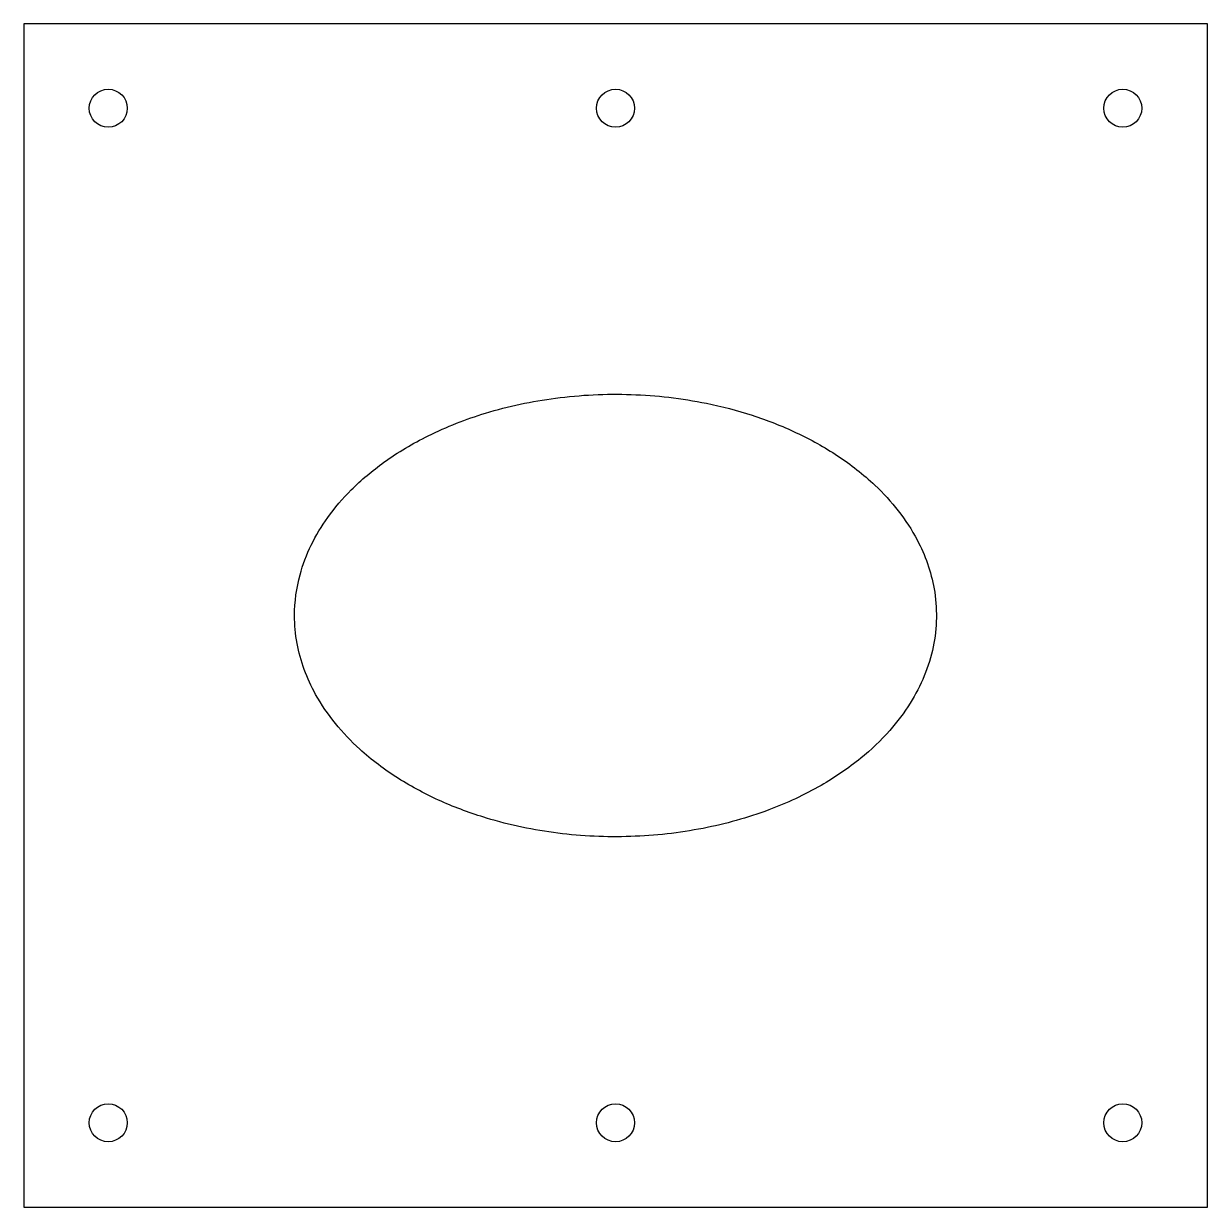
# Model space of a CAD drawing. Header units: millimetres. Extents: x -61 to 219, y -140 to 140.
import ezdxf

# ---------------------------------------------------------------- set-up
doc = ezdxf.new("R2010")
doc.units = ezdxf.units.MM
for name, color, linetype in [('Hole', 6, 'Continuous'), ('InnerContour', 2, 'Continuous'), ('OuterContour', 3, 'Continuous')]:
    doc.layers.add(name, color=color, linetype=linetype)

msp = doc.modelspace()

# ---------------------------------------------------------------- linework, layer by layer
at = {"layer": 'Hole', "linetype": 'Continuous'}
for centre in [(-41.44, 120), (78.56, 120), (198.56, 120), (-41.44, -120), (78.56, -120), (198.56, -120)]:
    msp.add_circle(centre, 4.5, dxfattribs=at)
at = {"layer": 'InnerContour', "linetype": 'Continuous'}
msp.add_open_spline([(2.64, 0), (2.64, -2.21), (2.84, -4.42), (3.24, -6.59), (4.02, -10.8), (5.55, -14.91), (7.63, -18.66), (10.31, -23.51), (13.95, -27.88), (18.05, -31.61), (20.88, -34.19), (23.97, -36.5), (27.2, -38.55), (30.43, -40.59), (33.83, -42.39), (37.32, -43.94), (40.8, -45.5), (44.4, -46.82), (48.06, -47.93), (53.56, -49.59), (59.23, -50.77), (64.93, -51.49), (70.63, -52.21), (76.41, -52.47), (82.15, -52.28), (87.89, -52.09), (93.64, -51.45), (99.28, -50.35), (104.56, -49.32), (109.78, -47.87), (114.81, -45.98), (119.08, -44.39), (123.24, -42.46), (127.19, -40.19), (130.48, -38.3), (133.63, -36.16), (136.57, -33.76), (139.02, -31.76), (141.33, -29.57), (143.43, -27.19), (145.21, -25.17), (146.85, -23), (148.28, -20.72), (150.81, -16.66), (152.73, -12.11), (153.71, -7.43), (154.64, -2.93), (154.72, 1.82), (153.92, 6.34), (153.21, 10.35), (151.81, 14.28), (149.91, 17.88), (147.37, 22.7), (143.88, 27.07), (139.92, 30.82), (137.2, 33.39), (134.23, 35.71), (131.11, 37.77), (127.99, 39.84), (124.7, 41.66), (121.32, 43.25), (117.94, 44.84), (114.44, 46.2), (110.89, 47.36), (107.34, 48.51), (103.71, 49.45), (100.05, 50.2), (94.2, 51.39), (88.23, 52.08), (82.26, 52.28), (76.3, 52.48), (70.29, 52.19), (64.37, 51.42), (58.79, 50.68), (53.23, 49.51), (47.84, 47.86), (43.19, 46.44), (38.62, 44.67), (34.26, 42.51), (30.61, 40.7), (27.09, 38.62), (23.79, 36.24), (21.04, 34.27), (18.42, 32.08), (16.03, 29.69), (14.01, 27.66), (12.14, 25.48), (10.48, 23.16), (7.56, 19.08), (5.25, 14.46), (3.93, 9.62), (3.09, 6.5), (2.64, 3.24), (2.64, 0)], degree=3, knots=[0, 0, 0, 0, 0.0066161, 0.0066161, 0.0066161, 0.0195827, 0.0195827, 0.0195827, 0.0364211, 0.0364211, 0.0364211, 0.0479475, 0.0479475, 0.0479475, 0.0594508, 0.0594508, 0.0594508, 0.070941, 0.070941, 0.070941, 0.0882706, 0.0882706, 0.0882706, 0.1055857, 0.1055857, 0.1055857, 0.1229024, 0.1229024, 0.1229024, 0.1391173, 0.1391173, 0.1391173, 0.1528385, 0.1528385, 0.1528385, 0.1642534, 0.1642534, 0.1642534, 0.1737828, 0.1737828, 0.1737828, 0.1818978, 0.1818978, 0.1818978, 0.1964601, 0.1964601, 0.1964601, 0.2104405, 0.2104405, 0.2104405, 0.2227761, 0.2227761, 0.2227761, 0.2393442, 0.2393442, 0.2393442, 0.2506329, 0.2506329, 0.2506329, 0.2618989, 0.2618989, 0.2618989, 0.2731519, 0.2731519, 0.2731519, 0.2843975, 0.2843975, 0.2843975, 0.3024157, 0.3024157, 0.3024157, 0.3204283, 0.3204283, 0.3204283, 0.3374314, 0.3374314, 0.3374314, 0.352113, 0.352113, 0.352113, 0.3643764, 0.3643764, 0.3643764, 0.3745757, 0.3745757, 0.3745757, 0.3831838, 0.3831838, 0.3831838, 0.3984474, 0.3984474, 0.3984474, 0.4082234, 0.4082234, 0.4082234, 0.4082234], dxfattribs=at)
at = {"layer": 'OuterContour', "linetype": 'Continuous'}
msp.add_lwpolyline([(-61.44, -140), (218.56, -140), (218.56, 140), (-61.44, 140)], close=True, dxfattribs=at)

doc.saveas('drawing.dxf')
